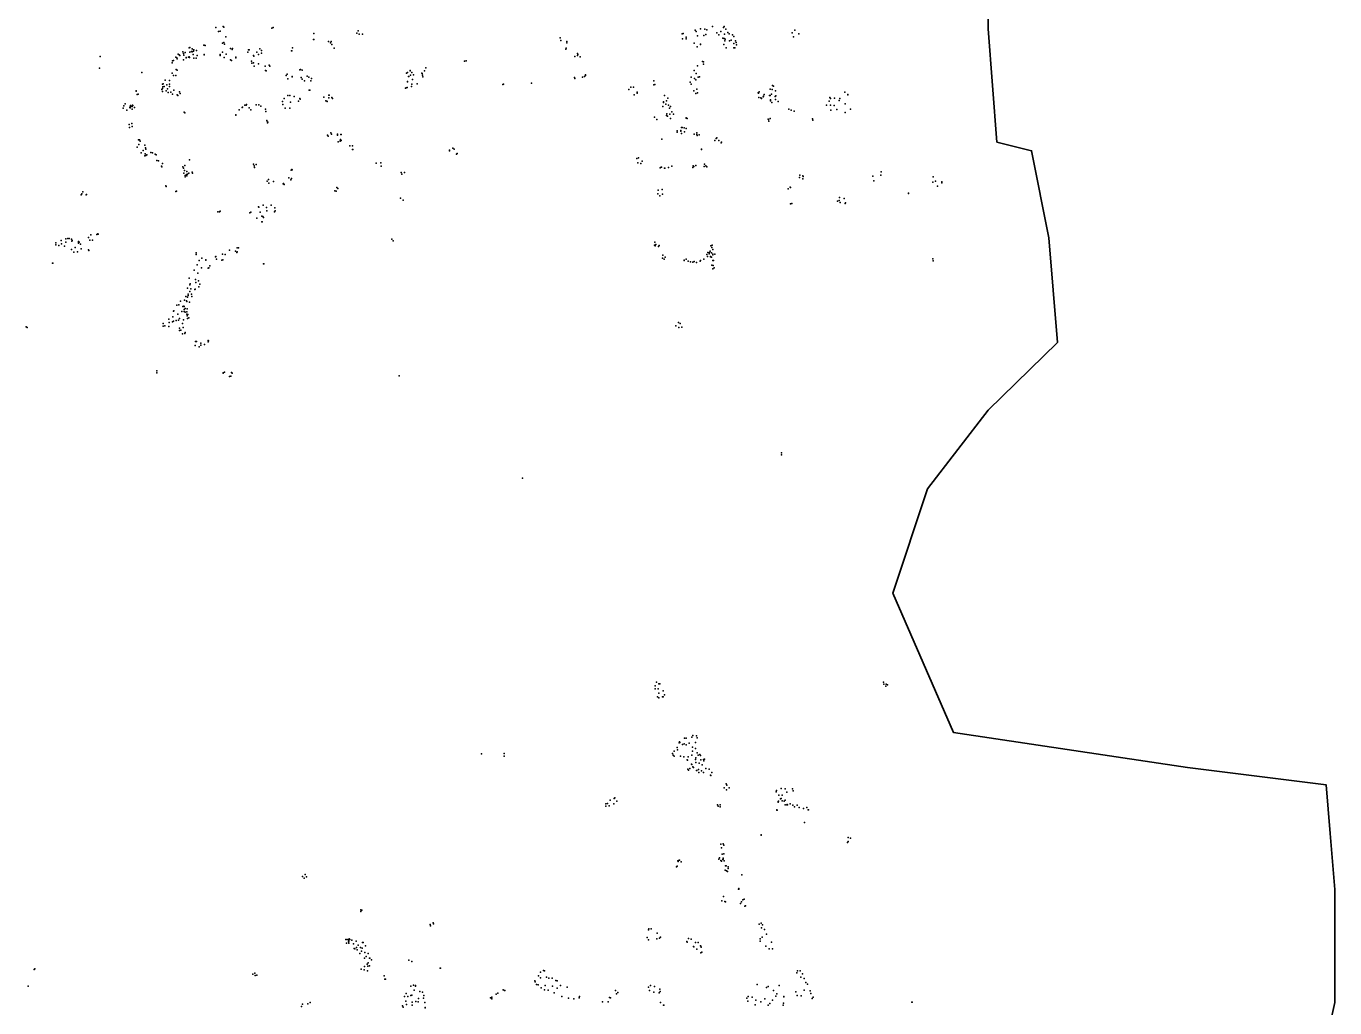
# Model space of a CAD drawing. Header units: millimetres. Extents: x -60275265 to 22802890, y -38578442 to 24337084.
# Drawn here: x 3652622 to 22802890, y -4381804 to 9978696 of the extents above; entities that cross this region are included whole.
import ezdxf

# ---------------------------------------------------------------- set-up
doc = ezdxf.new("R2010")
doc.units = ezdxf.units.MM
doc.header["$MEASUREMENT"] = 0
doc.layers.add('Outline', color=7, linetype='Continuous', true_color=0x000000)
doc.layers.add('particles', color=7, linetype='Continuous', true_color=0x000000)

msp = doc.modelspace()

# ---------------------------------------------------------------- linework, layer by layer
at = {"layer": 'Outline', "color": 3, "lineweight": 35, "true_color": 0x00ff00}
msp.add_lwpolyline([(17730817, 10959081), (17730817, 9939740), (17857758, 8283488), (18364920, 8155925), (18618625, 6882021), (18745272, 5352710), (17730817, 4358954), (16843233, 3212343), (16336058, 1683537), (17223878, -355193), (20647264, -864775), (22676114, -1119619), (22735144, -1830303), (22802890, -2648649), (22802890, -4304960), (22549469, -5451582)], dxfattribs=at)
at = {"layer": 'particles', "color": 93, "true_color": 0x67d435}
for p in [(6427622, 9958696), (6537622, 9972696), (6544622, 9965696), (7268622, 9959696), (13693622, 9975696), (13858622, 9958696), (13864622, 9972696), (6464622, 9900696), (6493622, 9904696), (6572622, 9820696), (7245622, 9949696), (7858622, 9782696), (7860622, 9784696), (7863622, 9871696), (8489622, 9878696), (8508622, 9910696), (8523622, 9860696), (8572622, 9863696), (8573622, 9863696), (11465622, 9809696), (11466622, 9809696), (11477622, 9767696), (13253622, 9864696), (13257622, 9794696), (13264622, 9870696), (13308622, 9791696), (13311622, 9815696), (13440622, 9920696), (13458622, 9900696), (13478622, 9837696), (13519622, 9937696), (13570622, 9843696), (13581622, 9934696), (13597622, 9857696), (13614622, 9926696), (13757622, 9883696), (13786622, 9852696), (13818622, 9902696), (13849622, 9801696), (13866622, 9796696), (13869622, 9862696), (13881622, 9786696), (13890622, 9933696), (13922622, 9886696), (13940622, 9866696), (13967622, 9773696), (13988622, 9851696), (14010622, 9827696), (14859622, 9880696), (14879622, 9824696), (14902622, 9920696), (14959622, 9868696), (5943622, 9603696), (5956622, 9579696), (5978622, 9595696), (6035622, 9663696), (6045622, 9667696), (6048622, 9599696), (6071622, 9606696), (6079622, 9648696), (6081622, 9604696), (6099622, 9631696), (6099622, 9612696), (6106622, 9633696), (6146622, 9622696), (6252622, 9702696), (6257622, 9699696), (6269622, 9695696), (6524622, 9730696), (6525622, 9597696), (6543622, 9737696), (6555622, 9717696), (6642622, 9651696), (6664622, 9635696), (6671622, 9650696), (6897622, 9597696), (6905622, 9631696), (6914622, 9633696), (7027622, 9598696), (7069622, 9647696), (7097622, 9623696), (7098622, 9584696), (7537622, 9616696), (7539622, 9615696), (7549622, 9659696), (7550622, 9662696), (8077622, 9756696), (8106622, 9735696), (8113622, 9756696), (8123622, 9708696), (8160622, 9657696), (11551622, 9641696), (11553622, 9656696), (11562622, 9753696), (11563622, 9736696), (11719622, 9577696), (13428622, 9729696), (13429622, 9730696), (13470622, 9676696), (13521622, 9713696), (13521622, 9711696), (13860622, 9708696), (13877622, 9765696), (13893622, 9662696), (13944622, 9764696), (14010622, 9723696), (14010622, 9659696), (14020622, 9662696), (14034622, 9764696), (14043622, 9741696), (14048622, 9706696), (4735622, 9534696), (4735622, 9534696), (4736622, 9535696), (5789622, 9442696), (5793622, 9470696), (5807622, 9477696), (5841622, 9524696), (5859622, 9514696), (5863622, 9502696), (5874622, 9569696), (5889622, 9558696), (5897622, 9554696), (5901622, 9550696), (5953622, 9484696), (5961622, 9555696), (5992622, 9519696), (5995622, 9517696), (6026622, 9523696), (6037622, 9531696), (6041622, 9521696), (6098622, 9564696), (6106622, 9509696), (6141622, 9509696), (6154622, 9551696), (6257622, 9565696), (6258622, 9561696), (6258622, 9560696), (6490622, 9551696), (6492622, 9562696), (6548622, 9522696), (6581622, 9569696), (6640622, 9486696), (6656622, 9475696), (6718622, 9526696), (6719622, 9516696), (6951622, 9464696), (6956622, 9439696), (6978622, 9548696), (6978622, 9442696), (6983622, 9540696), (6987622, 9393696), (7052622, 9566696), (7052622, 9429696), (7052622, 9428696), (7147622, 9393696), (7208622, 9406696), (7217622, 9395696), (10065622, 9464696), (10093622, 9472696), (11683622, 9535696), (11720622, 9550696), (11720622, 9549696), (11727622, 9564696), (11759622, 9530696), (13477622, 9400696), (13550622, 9462696), (13562622, 9455696), (13565622, 9424696), (4726622, 9366696), (5345622, 9298696), (5789622, 9292696), (5810622, 9255696), (5844622, 9257696), (5849622, 9345696), (5863622, 9334696), (7156622, 9328696), (7166622, 9324696), (7455622, 9257696), (7470622, 9278696), (7483622, 9208696), (7545622, 9238696), (7546622, 9242696), (7658622, 9337696), (7664622, 9344696), (7675622, 9227696), (7691622, 9333696), (7693622, 9201696), (7764622, 9248696), (7786622, 9234696), (7828622, 9213696), (9218622, 9289696), (9234622, 9300696), (9246622, 9244696), (9252622, 9243696), (9271622, 9328696), (9272622, 9324696), (9278622, 9263696), (9295622, 9301696), (9307622, 9197696), (9319622, 9267696), (9441622, 9292696), (9449622, 9284696), (9454622, 9262696), (9455622, 9237696), (9481622, 9327696), (9502622, 9369696), (11678622, 9226696), (11678622, 9226696), (11679622, 9214696), (11792622, 9230696), (11824622, 9243696), (11835622, 9258696), (11836622, 9266696), (13382622, 9231696), (13427622, 9330696), (13434622, 9214696), (13452622, 9193696), (13456622, 9287696), (13488622, 9234696), (13503622, 9236696), (13503622, 9235696), (5260622, 9033696), (5264622, 9029696), (5635622, 9050696), (5645622, 9067696), (5646622, 9021696), (5648622, 9132696), (5653622, 9090696), (5658622, 9135696), (5669622, 9094696), (5684622, 9186696), (5685622, 9189696), (5702622, 9034696), (5711622, 9118696), (5718622, 9061696), (5729622, 9010696), (5747622, 9181696), (5751622, 9128696), (5751622, 9095696), (5767622, 9012696), (5811622, 9042696), (5897622, 9017696), (7727622, 9180696), (7793622, 9040696), (7793622, 9040696), (7803622, 9043696), (7820622, 9178696), (9204622, 9072696), (9213622, 9076696), (9227622, 9080696), (9230622, 9168696), (9234622, 9165696), (9289622, 9094696), (9298622, 9132696), (9375622, 9137696), (10629622, 9125696), (10637622, 9128696), (11046622, 9145696), (12472622, 9051696), (12501622, 9087696), (12540622, 9086696), (12592622, 9000696), (12595622, 9015696), (12836622, 9121696), (12838622, 9179696), (12839622, 9177696), (12850622, 9125696), (13367622, 9160696), (13381622, 9130696), (13420622, 9031696), (13467622, 9058696), (13478622, 9004696), (14363622, 9003696), (14367622, 9000696), (14376622, 9020696), (14538622, 9055696), (14569622, 9052696), (14572622, 9111696), (14590622, 9100696), (14617622, 9030696), (15631622, 9015696), (5079622, 8814696), (5100622, 8842696), (5177622, 8820696), (5207622, 8824696), (5212622, 8820696), (5277622, 8980696), (5289622, 8981696), (5795622, 8983696), (5860622, 8975696), (5872622, 8964696), (5904622, 8994696), (6854622, 8821696), (6869622, 8822696), (6875622, 8830696), (7018622, 8829696), (7056622, 8827696), (7403622, 8876696), (7409622, 8832696), (7428622, 8921696), (7481622, 8964696), (7511622, 8963696), (7518622, 8868696), (7576622, 8951696), (7637622, 8883696), (7657622, 8918696), (7660622, 8910696), (8009622, 8939696), (8037622, 8888696), (8050622, 8881696), (8055622, 8878696), (8081622, 8971696), (8081622, 8931696), (8084622, 8970696), (8125622, 8937696), (8134622, 8921696), (12550622, 8972696), (12979622, 8871696), (12979622, 8862696), (12992622, 8962696), (12995622, 8963696), (13011622, 8838696), (13021622, 8888696), (13040622, 8927696), (13051622, 8824696), (13453622, 8992696), (14373622, 8936696), (14401622, 8931696), (14413622, 8919696), (14438622, 8944696), (14444622, 8955696), (14450622, 8977696), (14530622, 8962696), (14541622, 8966696), (14541622, 8962696), (14545622, 8902696), (14545622, 8884696), (14557622, 8981696), (14565622, 8860696), (14614622, 8949696), (14616622, 8906696), (14622622, 8958696), (14658622, 8876696), (15366622, 8823696), (15403622, 8879696), (15412622, 8933696), (15420622, 8821696), (15423622, 8920696), (15474622, 8817696), (15479622, 8927696), (15551622, 8893696), (15557622, 8919696), (15638622, 8841696), (15638622, 8841696), (15676622, 8980696), (15676622, 8975696), (5071622, 8781696), (5123622, 8748696), (5171622, 8787696), (5173622, 8785696), (5175622, 8797696), (5199622, 8801696), (5202622, 8804696), (5205622, 8765696), (5235622, 8787696), (5966622, 8719696), (5966622, 8719696), (5975622, 8712696), (6718622, 8674696), (6719622, 8677696), (6721622, 8679696), (6770622, 8754696), (6813622, 8787696), (6817622, 8794696), (6917622, 8784696), (6938622, 8753696), (6942622, 8753696), (7085622, 8808696), (7155622, 8764696), (7159622, 8729696), (7160622, 8729696), (7442622, 8781696), (7510622, 8777696), (7510622, 8777696), (12848622, 8649696), (12970622, 8802696), (13023622, 8671696), (13026622, 8694696), (13037622, 8661696), (13067622, 8777696), (13073622, 8690696), (13082622, 8626696), (13083622, 8803696), (13101622, 8725696), (13124622, 8693696), (13310622, 8639696), (13311622, 8633696), (13326622, 8629696), (14511622, 8618696), (14538622, 8627696), (14813622, 8766696), (14848622, 8748696), (14890622, 8736696), (15160622, 8621696), (15160622, 8621696), (15425622, 8751696), (15517622, 8761696), (15639622, 8715696), (15713622, 8764696), (5157622, 8541696), (5164622, 8498696), (5196622, 8555696), (5201622, 8510696), (7173622, 8600696), (7176622, 8591696), (7185622, 8562696), (7186622, 8573696), (12883622, 8611696), (13177622, 8428696), (13178622, 8447696), (13178622, 8446696), (13231622, 8451696), (13232622, 8443696), (13244622, 8496696), (13250622, 8495696), (13280622, 8493696), (13288622, 8432696), (13308622, 8480696), (14513622, 8615696), (14521622, 8589696), (15162622, 8601696), (15162622, 8601696), (5297622, 8313696), (5302622, 8245696), (5302622, 8245696), (5310622, 8314696), (5320622, 8298696), (5390622, 8235696), (8061622, 8386696), (8070622, 8368696), (8112622, 8417696), (8121622, 8399696), (8207622, 8397696), (8208622, 8383696), (8219622, 8285696), (8246622, 8299696), (8246622, 8295696), (8251622, 8322696), (8259622, 8394696), (8260622, 8391696), (8263622, 8306696), (12955622, 8327696), (13240622, 8407696), (13241622, 8407696), (13426622, 8398696), (13466622, 8418696), (13466622, 8393696), (13469622, 8379696), (13500622, 8388696), (13729622, 8305696), (13750622, 8336696), (13761622, 8343696), (13787622, 8305696), (13823622, 8273696), (13829622, 8280696), (5275622, 8208696), (5336622, 8125696), (5336622, 8125696), (5364622, 8161696), (5390622, 8083696), (5395622, 8112696), (5398622, 8200696), (5401622, 8088696), (5402622, 8181696), (5419622, 8098696), (5478622, 8132696), (5499622, 8123696), (5539622, 8107696), (5556622, 8095696), (8389622, 8228696), (8425622, 8229696), (8427622, 8175696), (8431622, 8176696), (9847622, 8162696), (9849622, 8155696), (9895622, 8195696), (9915622, 8177696), (9947622, 8108696), (9957622, 8113696), (9957622, 8113696), (12611622, 8052696), (13534622, 8179696), (13534622, 8179696), (13534622, 8173696), (5565622, 8015696), (5586622, 8008696), (5632622, 7928696), (5636622, 7922696), (5646622, 7967696), (5944622, 7921696), (5954622, 7899696), (5969622, 7868696), (5973622, 7941696), (6003622, 7854696), (6041622, 8023696), (6042622, 8021696), (6042622, 8021696), (6977622, 7957696), (6986622, 7934696), (6993622, 7911696), (7020622, 7955696), (7530622, 7874696), (7539622, 7879696), (7543622, 7876696), (8776622, 7972696), (8844622, 7977696), (8846622, 7932696), (12590622, 8040696), (12601622, 7977696), (12645622, 7967696), (12664622, 8002696), (12928622, 7907696), (12946622, 7917696), (12947622, 7915696), (12993622, 7903696), (12996622, 7900696), (13052622, 7909696), (13099622, 7929696), (13101622, 7928696), (13407622, 7910696), (13411622, 7936696), (13422622, 7926696), (13452622, 7940696), (13575622, 7925696), (13580622, 7957696), (13597622, 7935696), (13611622, 7918696), (5960622, 7827696), (5979622, 7796696), (5981622, 7776696), (5997622, 7807696), (6001622, 7787696), (6013622, 7815696), (6030622, 7826696), (6082622, 7843696), (6086622, 7829696), (7180622, 7711696), (7200622, 7734696), (7203622, 7680696), (7273622, 7706696), (7273622, 7706696), (7414622, 7673696), (7416622, 7676696), (7425622, 7662696), (7497622, 7758696), (7523622, 7732696), (7533622, 7750696), (9140622, 7837696), (9148622, 7812696), (9188622, 7838696), (14967622, 7765696), (14974622, 7798696), (15016622, 7743696), (15017622, 7791696), (15023622, 7779696), (16041622, 7783696), (16042622, 7782696), (16057622, 7714696), (16161622, 7798696), (16162622, 7848696), (16162622, 7847696), (16920622, 7698696), (16924622, 7775696), (16961622, 7712696), (17052622, 7700696), (17053622, 7687696), (4457622, 7513696), (4467622, 7526696), (4481622, 7557696), (4528622, 7509696), (4535622, 7514696), (5698622, 7640696), (5700622, 7634696), (5700622, 7634696), (5843622, 7561696), (5843622, 7561696), (5851622, 7562696), (8169622, 7568696), (8189622, 7562696), (8197622, 7619696), (8213622, 7604696), (12895622, 7525696), (12900622, 7581696), (12927622, 7497696), (12959622, 7588696), (12965622, 7520696), (14805622, 7598696), (14830622, 7623696), (14839622, 7617696), (15556622, 7471696), (16565622, 7535696), (16565622, 7535696), (16566622, 7530696), (16986622, 7636696), (7054622, 7333696), (7056622, 7331696), (7122622, 7360696), (7167622, 7326696), (7238622, 7358696), (7289622, 7320696), (7294622, 7277696), (9128622, 7460696), (9168622, 7433696), (14836622, 7380696), (14856622, 7382696), (14857622, 7382696), (15525622, 7418696), (15547622, 7428696), (15562622, 7397696), (15622622, 7456696), (15635622, 7383696), (15644622, 7396696), (6456622, 7261696), (6481622, 7262696), (6490622, 7273696), (6926622, 7247696), (6941622, 7259696), (6942622, 7256696), (7026622, 7170696), (7077622, 7256696), (7100622, 7201696), (7101622, 7117696), (7103622, 7118696), (7113622, 7195696), (7125622, 7178696), (7176622, 7276696), (7288622, 7264696), (4600622, 6926696), (4685622, 6929696), (4702622, 6942696), (4705622, 6933696), (4088622, 6807696), (4088622, 6778696), (4131622, 6768696), (4164622, 6845696), (4167622, 6794696), (4212622, 6760696), (4230622, 6817696), (4232622, 6867696), (4260622, 6872696), (4264622, 6872696), (4281622, 6870696), (4315622, 6861696), (4317622, 6712696), (4321622, 6835696), (4325622, 6845696), (4371622, 6738696), (4417622, 6826696), (4418622, 6815696), (4420622, 6804696), (4427622, 6816696), (4446622, 6791696), (4459622, 6720696), (4566622, 6885696), (4566622, 6707696), (4584622, 6850696), (4623622, 6850696), (6742622, 6737696), (6742622, 6735696), (6759622, 6735696), (9004622, 6860696), (9022622, 6839696), (9022622, 6839696), (12845622, 6773696), (12850622, 6819696), (12858622, 6766696), (12865622, 6784696), (12904622, 6754696), (12915622, 6768696), (13672622, 6764696), (13685622, 6742696), (13692622, 6772696), (13702622, 6711696), (4041622, 6513696), (4042622, 6513696), (4350622, 6671696), (4405622, 6678696), (4570622, 6696696), (4570622, 6695696), (6138622, 6660696), (6139622, 6637696), (6140622, 6661696), (6182622, 6552696), (6222622, 6585696), (6281622, 6558696), (6282622, 6556696), (6421622, 6602696), (6428622, 6611696), (6436622, 6568696), (6516622, 6554696), (6526622, 6642696), (6528622, 6558696), (6563622, 6639696), (6625622, 6700696), (6625622, 6700696), (6714622, 6687696), (6735622, 6665696), (6739622, 6676696), (12962622, 6582696), (12968622, 6629696), (12987622, 6570696), (13004622, 6601696), (13282622, 6555696), (13282622, 6551696), (13310622, 6571696), (13337622, 6542696), (13374622, 6532696), (13407622, 6528696), (13428622, 6536696), (13460622, 6520696), (13513622, 6542696), (13520622, 6549696), (13567622, 6569696), (13611622, 6638696), (13623622, 6607696), (13627622, 6666696), (13648622, 6647696), (13653622, 6669696), (13661622, 6687696), (13665622, 6608696), (13666622, 6602696), (13679622, 6661696), (13683622, 6598696), (13698622, 6644696), (13700622, 6634696), (13701622, 6549696), (13709622, 6551696), (13728622, 6645696), (16922622, 6573696), (16923622, 6544696), (4037622, 6509696), (6110622, 6411696), (6154622, 6486696), (6166622, 6363696), (6217622, 6443696), (6314622, 6439696), (6323622, 6444696), (6338622, 6473696), (7127622, 6502696), (7127622, 6502696), (7130622, 6501696), (13686622, 6484696), (13698622, 6428696), (13706622, 6477696), (13718622, 6442696), (6013622, 6144696), (6039622, 6291696), (6046622, 6196696), (6050622, 6211696), (6061622, 6137696), (6126622, 6130696), (6132622, 6272696), (6133622, 6227696), (6176622, 6254696), (6181622, 6164696), (6195622, 6205696), (5909622, 5957696), (5967622, 5968696), (5987622, 6023696), (5999622, 5961696), (6004622, 5951696), (6012622, 6012696), (6021622, 6036696), (6024622, 6058696), (6040622, 5940696), (6047622, 6099696), (6073622, 6058696), (6076622, 6024696), (6118622, 6126696), (5808622, 5810696), (5811622, 5814696), (5859622, 5898696), (5873622, 5763696), (5886622, 5903696), (5929622, 5806696), (5944622, 5877696), (5957622, 5880696), (5962622, 5804696), (5963622, 5875696), (5965622, 5834696), (5978622, 5792696), (5979622, 5848696), (6001622, 5800696), (6002622, 5764696), (6009622, 5843696), (6018622, 5758696), (3652622, 5582696), (3667622, 5572696), (3667622, 5572696), (5656622, 5627696), (5658622, 5590696), (5683622, 5593696), (5741622, 5692696), (5742622, 5586696), (5745622, 5643696), (5794622, 5653696), (5796622, 5724696), (5808622, 5663696), (5845622, 5671696), (5879622, 5676696), (5895622, 5558696), (5897622, 5701696), (5938622, 5629696), (5950622, 5570696), (5952622, 5681696), (6009622, 5743696), (6014622, 5700696), (6033622, 5709696), (13160622, 5592696), (13198622, 5642696), (13203622, 5572696), (13224622, 5627696), (13245622, 5573696), (5894622, 5527696), (5916622, 5532696), (5940622, 5476696), (5976622, 5480696), (5980622, 5498696), (6131622, 5367696), (6143622, 5363696), (6314622, 5379696), (6319622, 5373696), (6127622, 5307696), (6182622, 5285696), (6207622, 5310696), (6208622, 5339696), (6263622, 5319696), (6316622, 5358696), (5564622, 4909696), (5566622, 4938696), (6533622, 4908696), (6535622, 4900696), (6556622, 4915696), (6629622, 4853696), (6648622, 4856696), (6658622, 4911696), (6664622, 4904696), (9110622, 4863696), (14704622, 3736696), (14704622, 3707696), (14704622, 3706696), (10917622, 3367696), (12857622, 329696), (12857622, 282696), (12878622, 382696), (12901622, 283696), (12910622, 220696), (12911622, 359696), (12927622, 359696), (12974622, 256696), (12992622, 194696), (16197622, 380696), (16205622, 352696), (16231622, 321696), (16238622, 352696), (16255622, 343696), (12889622, 167696), (12909622, 153696), (12964622, 169696), (12975622, 168696), (13178622, -571304), (13209622, -507304), (13212622, -491304), (13218622, -500304), (13256622, -531304), (13279622, -522304), (13285622, -438304), (13308622, -535304), (13309622, -437304), (13355622, -512304), (13393622, -424304), (13403622, -569304), (13408622, -399304), (13448622, -498304), (13460622, -402304), (13470622, -433304), (10315622, -666304), (10645622, -663304), (10649622, -701304), (13109622, -660304), (13118622, -683304), (13135622, -625304), (13135622, -701304), (13184622, -605304), (13227622, -702304), (13229622, -700304), (13276622, -712304), (13324622, -754304), (13331622, -760304), (13340622, -710304), (13393622, -684304), (13402622, -626304), (13449622, -590304), (13449622, -751304), (13451622, -723304), (13473622, -649304), (13487622, -684304), (13512622, -675304), (13521622, -691304), (13525622, -755304), (13564622, -751304), (13576622, -746304), (13577622, -745304), (13335622, -891304), (13343622, -905304), (13364622, -879304), (13387622, -818304), (13395622, -821304), (13409622, -856304), (13415622, -867304), (13452622, -791304), (13461622, -911304), (13465622, -908304), (13489622, -894304), (13495622, -938304), (13500622, -803304), (13536622, -913304), (13542622, -825304), (13565622, -940304), (13568622, -768304), (13600622, -879304), (13645622, -891304), (13687622, -940304), (13667622, -978304), (13670622, -981304), (13897622, -1106304), (13907622, -1126304), (12257622, -1320304), (12266622, -1309304), (13864622, -1163304), (13898622, -1191304), (13941622, -1161304), (14628622, -1223304), (14632622, -1204304), (14668622, -1273304), (14692622, -1322304), (14699622, -1174304), (14700622, -1318304), (14714622, -1270304), (14761622, -1180304), (14783622, -1227304), (14865622, -1177304), (14878622, -1209304), (14878622, -1209304), (12133622, -1433304), (12136622, -1395304), (12158622, -1394304), (12181622, -1429304), (12198622, -1343304), (12252622, -1398304), (12294622, -1358304), (13771622, -1412304), (13779622, -1433304), (13807622, -1439304), (13808622, -1413304), (14637622, -1489304), (14638622, -1485304), (14641622, -1490304), (14655622, -1371304), (14656622, -1364304), (14663622, -1356304), (14714622, -1353304), (14743622, -1357304), (14758622, -1342304), (14761622, -1414304), (14783622, -1413304), (14788622, -1408304), (14788622, -1414304), (14792622, -1411304), (14830622, -1395304), (14871622, -1418304), (14897622, -1443304), (14934622, -1419304), (14963622, -1449304), (15026622, -1466304), (15075622, -1453304), (15096622, -1483304), (15101622, -1485304), (15042622, -1670304), (15042622, -1670304), (15044622, -1671304), (14407622, -1858304), (14409622, -1853304), (14409622, -1854304), (15683622, -1892304), (15715622, -1902304), (13819622, -1989304), (13826622, -2039304), (13852622, -1981304), (13859622, -2001304), (15671622, -1962304), (15680622, -1946304), (13189622, -2233304), (13195622, -2239304), (13196622, -2226304), (13214622, -2220304), (13238622, -2248304), (13787622, -2205304), (13796622, -2187304), (13818622, -2224304), (13829622, -2235304), (13836622, -2133304), (13845622, -2214304), (13851622, -2208304), (13853622, -2190304), (13862622, -2131304), (13864622, -2231304), (7696622, -2462304), (7721622, -2487304), (7736622, -2433304), (7753622, -2464304), (13169622, -2318304), (13180622, -2311304), (13882622, -2367304), (13888622, -2306304), (13894622, -2303304), (13899622, -2376304), (13914622, -2389304), (13923622, -2345304), (13926622, -2320304), (14123622, -2435304), (14125622, -2434304), (14078622, -2645304), (14079622, -2645304), (14080622, -2635304), (13834622, -2815304), (13854622, -2751304), (13855622, -2752304), (13876622, -2828304), (13884622, -2829304), (14106622, -2855304), (14122622, -2833304), (14138622, -2803304), (14158622, -2793304), (8548622, -2947304), (8551622, -2973304), (8554622, -2957304), (8566622, -2951304), (14167622, -2894304), (14180622, -2891304), (9564622, -3163304), (9570622, -3181304), (9610622, -3136304), (9614622, -3152304), (12757622, -3241304), (12763622, -3227304), (12797622, -3225304), (14379622, -3156304), (14406622, -3145304), (14414622, -3212304), (14429622, -3169304), (14457622, -3238304), (8329622, -3383304), (8339622, -3436304), (8351622, -3384304), (8368622, -3416304), (8369622, -3386304), (8373622, -3436304), (8374622, -3408304), (8379622, -3371304), (8388622, -3382304), (8419622, -3393304), (8442622, -3446304), (8483622, -3404304), (8574622, -3424304), (8585622, -3425304), (12739622, -3353304), (12761622, -3388304), (12880622, -3373304), (12884622, -3290304), (12921622, -3362304), (12936622, -3346304), (13319622, -3413304), (13325622, -3423304), (13342622, -3366304), (13381622, -3376304), (13448622, -3426304), (13486622, -3425304), (14392622, -3371304), (14394622, -3405304), (14420622, -3350304), (14484622, -3306304), (14560622, -3421304), (8452622, -3513304), (8463622, -3517304), (8488622, -3500304), (8496622, -3533304), (8509622, -3463304), (8533622, -3587304), (8545622, -3500304), (8561622, -3555304), (8569622, -3509304), (8609622, -3573304), (8620622, -3474304), (8627622, -3631304), (8655622, -3587304), (13416622, -3483304), (13417622, -3483304), (13422622, -3491304), (13467622, -3522304), (13519622, -3477304), (13525622, -3478304), (13526622, -3577304), (13526622, -3577304), (13528622, -3492304), (13538622, -3568304), (14476622, -3482304), (14523622, -3518304), (14572622, -3518304), (3767622, -3821304), (3780622, -3811304), (8553622, -3814304), (8553622, -3814304), (8600622, -3826304), (8604622, -3775304), (8605622, -3654304), (8640622, -3744304), (8652622, -3772304), (8657622, -3724304), (8676622, -3768304), (8677622, -3654304), (8680622, -3654304), (8706622, -3679304), (9250622, -3682304), (9296622, -3703304), (9710622, -3803304), (9715622, -3802304), (6971622, -3891304), (7000622, -3874304), (7002622, -3909304), (7029622, -3903304), (8649622, -3840304), (8891622, -3914304), (8900622, -3963304), (8900622, -3964304), (8908622, -3960304), (8908622, -3960304), (11094622, -3988304), (11102622, -4003304), (11147622, -3915304), (11177622, -3943304), (11179622, -3862304), (11224622, -3835304), (11236622, -3842304), (11264622, -3931304), (11302622, -3948304), (11349622, -3947304), (11405622, -3984304), (11422622, -3989304), (14929622, -3868304), (14939622, -3841304), (14976622, -3838304), (14988622, -3931304), (15010622, -3882304), (15038622, -3955304), (15063622, -4012304), (3682622, -4065304), (9214622, -4170304), (9281622, -4066304), (9283622, -4200304), (9295622, -4195304), (9320622, -4049304), (9332622, -4123304), (9348622, -4064304), (9351622, -4054304), (9411622, -4145304), (9452622, -4153304), (9471622, -4202304), (10532622, -4183304), (10553622, -4166304), (10634622, -4116304), (10650622, -4129304), (10655622, -4129304), (11120622, -4042304), (11142622, -4047304), (11189622, -4089304), (11239622, -4119304), (11248622, -4057304), (11290622, -4121304), (11354622, -4064304), (11377622, -4164304), (11422622, -4095304), (11470622, -4053304), (11571622, -4078304), (12275622, -4129304), (12275622, -4129304), (12289622, -4175304), (12310622, -4155304), (12760622, -4080304), (12772622, -4126304), (12786622, -4057304), (12835622, -4151304), (12847622, -4069304), (12914622, -4162304), (12924622, -4109304), (12932622, -4145304), (14350622, -4038304), (14484622, -4085304), (14512622, -4068304), (14588622, -4126304), (14624622, -4210304), (14636622, -4176304), (14672622, -4055304), (14914622, -4146304), (14934622, -4202304), (14992622, -4206304), (15039622, -4121304), (15088622, -4035304), (15123622, -4134304), (15132622, -4174304), (7679622, -4360304), (7698622, -4328304), (7773622, -4325304), (7809622, -4302304), (9160622, -4351304), (9170622, -4373304), (9187622, -4217304), (9209622, -4285304), (9218622, -4331304), (9238622, -4218304), (9300622, -4300304), (9302622, -4345304), (9355622, -4288304), (9389622, -4294304), (9394622, -4246304), (9465622, -4238304), (9487622, -4304304), (9491622, -4380304), (9492622, -4378304), (10448622, -4234304), (10464622, -4227304), (10466622, -4248304), (11490622, -4214304), (11588622, -4239304), (11664622, -4250304), (11746622, -4233304), (11747622, -4217304), (12085622, -4296304), (12169622, -4293304), (12188622, -4232304), (12202622, -4233304), (12933622, -4306304), (12934622, -4304304), (12978622, -4345304), (12984622, -4341304), (14197622, -4239304), (14213622, -4285304), (14218622, -4216304), (14275622, -4228304), (14322622, -4337304), (14329622, -4271304), (14402622, -4294304), (14461622, -4252304), (14511622, -4341304), (14533622, -4320304), (14571622, -4271304), (14730622, -4344304), (14733622, -4315304), (14738622, -4217304), (14738622, -4222304), (15155622, -4243304), (15169622, -4228304), (16614622, -4297304), (16619622, -4299304)]:
    msp.add_point(p, dxfattribs=at)

doc.saveas('drawing.dxf')
